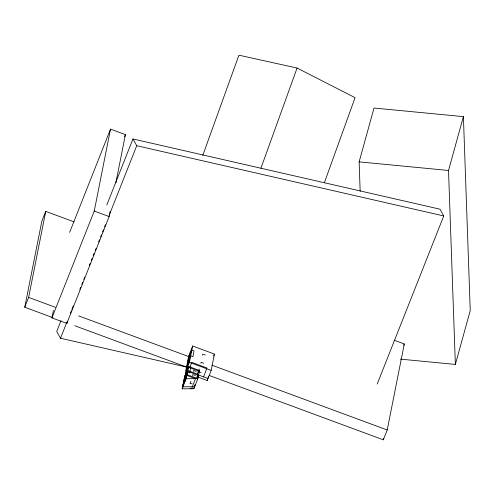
<?xml version="1.0" encoding="UTF-8"?>
<svg xmlns="http://www.w3.org/2000/svg" width="495" height="495" viewBox="0 0 495 495"><rect width="100%" height="100%" fill="white"/><g stroke="black" fill="none" stroke-linecap="round" stroke-linejoin="round"><path stroke-width="0.74" d="M53.002 317.691L24.75 307.247L41.834 221.215L45.726 211.384L73.978 221.828M24.75 307.247L28.642 297.415L45.726 211.384M110.193 211.303L109.148 216.562L66.844 323.408L51.938 317.901L53.435 310.384M66.844 323.408L67.295 321.156M51.938 317.901L94.242 211.056L110.515 129.115L125.421 134.628L115.867 182.735M182.166 388.81L184.604 376.553L188.601 366.449L199.479 370.47L197.858 378.638L193.854 388.742L182.166 388.81L186.169 378.706L188.601 366.449M185.402 374.529L182.964 386.787L194.653 386.725L195.098 384.497M189.461 354.104L186.213 370.446L187.661 370.984M184.363 382.784L185.526 379.312M185.173 378.694L186.337 375.222M185.984 374.61L187.147 371.139M188.013 364.394L189.177 360.923M192.66 346.017L188.657 356.122L185.415 372.463L189.412 362.365L192.66 346.017L214.409 354.061L211.167 370.402L207.164 380.507L197.74 377.023M190.779 367.253L189.641 372.97L187.463 372.166L184.264 380.253M192.611 375.656L192.821 374.585L195.407 375.544M193.421 371.566L193.632 370.501L196.224 371.46M194.393 386.02L193.854 388.742L192.406 388.21M196.769 378.236L197.418 374.969M197.579 374.152L198.229 370.885M197.456 379.653L198.105 376.379M198.266 375.563L198.526 374.257M200.89 363.361L201.1 362.297L203.686 363.256M202.511 355.193L202.721 354.123L205.314 355.082M207.164 380.507L207.461 379.022M208.407 376.256L207.962 378.489L198.538 375M209.465 375.538L383.316 439.814L383.619 438.304M383.316 439.814L387.208 429.982L404.297 343.957L394.156 340.207M360.168 191.231L359.129 161.865L374.016 108.034L463.4 116.634L470.25 310.588L455.363 364.419L400.356 359.129M455.363 364.419L448.513 170.466L463.4 116.634M202.758 155.424L238.93 55.186L297.08 68.044L355.07 97.663L324.398 182.649M260.902 168.288L297.08 68.044M69.634 232.378L110.515 129.115M124.567 136.775L125.421 134.628M60.996 320.704L56.727 331.483L60.508 338.233L186.931 367.154M106.784 205.048L132.951 138.959L439.975 209.193L443.755 215.95L377.202 384.046M60.508 338.233L66.763 322.431M70.463 313.094L71.317 310.94M71.886 309.499L73.303 305.91M79.85 289.389L80.704 287.23M81.836 284.359L82.69 282.206M83.828 279.329L84.682 277.175M89.236 265.679L90.084 263.526M91.222 260.655L92.076 258.495M93.215 255.624L94.069 253.471M95.207 250.594L96.061 248.44M98.616 241.975L99.47 239.821M100.609 236.95L101.463 234.791M102.601 231.92L103.455 229.767M104.594 226.889L105.447 224.736M109.141 215.399L136.731 145.716L132.951 138.959M188.644 358.188L191.85 350.107L194.021 350.912L192.889 356.629L190.711 355.825L187.512 363.905M184.437 377.369L188.44 367.265L199.318 371.287L198.78 372.636M183.787 380.636L187.791 370.532L198.668 374.554L198.13 375.903M183.626 381.453L187.63 371.349L198.501 375.371L197.703 377.394M182.977 384.72L186.98 374.622L197.858 378.638L186.169 378.706M189.987 367.21L191.751 362.346L206.978 367.977L203.612 376.881M182.816 385.543L186.819 375.439L195.519 378.656L191.516 388.754L190.068 388.222M190.965 381.323L190.012 383.724L192.165 383.712M198.767 370.235L199.244 369.029M198.681 372.488L199.479 370.47M213.611 356.084L214.409 354.061M403.741 345.361L404.297 343.957M359.129 161.865L448.513 170.466M136.731 145.716L443.755 215.95M94.242 211.056L109.148 216.562M28.642 297.415L55.446 307.321M78.625 315.89L188.731 356.604M211.91 365.174L387.208 429.982M189.412 362.365L211.167 370.402M74.733 325.722L187.011 367.234M198.996 371.696L201.125 372.481"/></g></svg>
